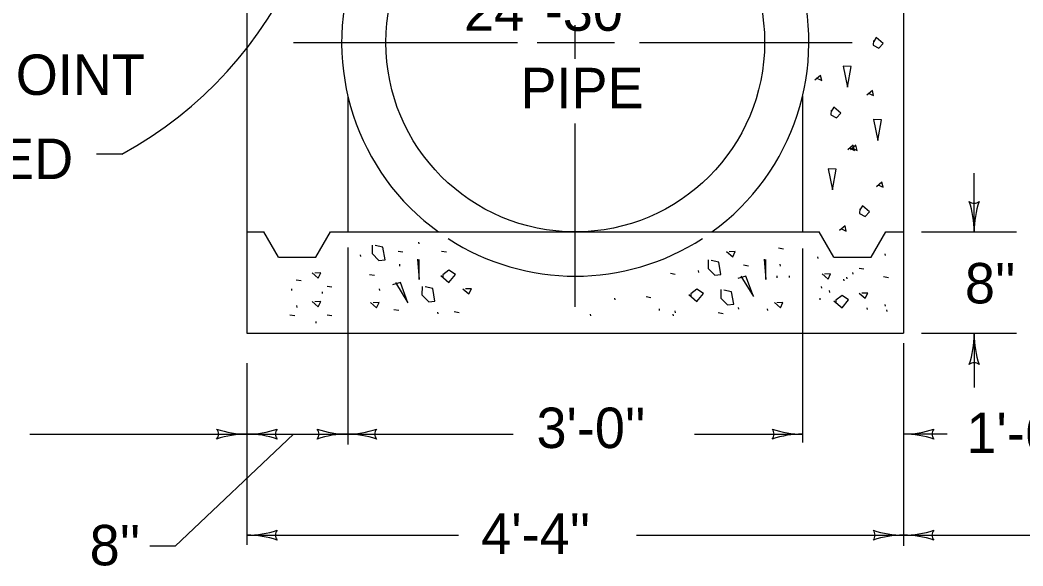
# Model space of a CAD drawing. Extents: x 1007 to 1035.5, y 1000.5 to 1021.5.
# Drawn here: x 1009.555 to 1014.52, y 1006.524 to 1009.224 of the extents above; entities that cross this region are included whole.
import ezdxf

# ---------------------------------------------------------------- set-up
doc = ezdxf.new("R2010")
doc.units = 0
doc.layers.add('Level 1', color=7, linetype='Continuous')
doc.layers.add('Level 5', color=7, linetype='Continuous')

msp = doc.modelspace()

# ---------------------------------------------------------------- linework, layer by layer
at = {"layer": 'Level 1'}
for p, q in [((1010.6784, 1011.6513), (1010.6784, 1007.6759)), ((1013.9284, 1011.6513), (1013.9284, 1007.6759)), ((1012.3034, 1009.0327), (1012.3034, 1009.1981)), ((1010.9094, 1009.1134), (1012.0185, 1009.1134)), ((1012.1144, 1009.1134), (1012.4983, 1009.1134)), ((1012.621, 1009.1134), (1013.6741, 1009.1134)), ((1011.1784, 1008.8465), (1011.1784, 1008.1759)), ((1013.4284, 1008.8476), (1013.4284, 1008.1759)), ((1012.3034, 1007.8062), (1012.3034, 1008.7121)), ((1010.059, 1008.5607), (1009.934, 1008.5607)), ((1010.6785, 1008.1759), (1010.6795, 1008.1759)), ((1010.6795, 1008.1759), (1010.7618, 1008.1759)), ((1010.8339, 1008.0509), (1010.7618, 1008.1759)), ((1011.0202, 1008.0509), (1011.0924, 1008.1759)), ((1011.0924, 1008.1759), (1011.1784, 1008.1759)), ((1011.1784, 1008.1759), (1013.4284, 1008.1759)), ((1013.4274, 1008.1759), (1013.4284, 1008.1759)), ((1013.4284, 1008.1759), (1013.5107, 1008.1759)), ((1013.5828, 1008.0509), (1013.5107, 1008.1759)), ((1013.7691, 1008.0509), (1013.8413, 1008.1759)), ((1013.8413, 1008.1759), (1013.9273, 1008.1759)), ((1010.8339, 1008.0509), (1011.0202, 1008.0509)), ((1013.5828, 1008.0509), (1013.7691, 1008.0509)), ((1010.6784, 1007.6759), (1013.9284, 1007.6759)), ((1010.3228, 1006.6207), (1010.9083, 1007.176)), ((1010.3228, 1006.6207), (1010.1978, 1006.6207))]:
    msp.add_line(p, q, dxfattribs=at)
for points in [[(1013.7796, 1009.1235), (1013.7785, 1009.1), (1013.8063, 1009.0851), (1013.8276, 1009.1086), (1013.7935, 1009.1384), (1013.7807, 1009.1171)], [(1013.6302, 1008.9955), (1013.6515, 1008.892), (1013.6697, 1008.9944), (1013.6291, 1008.9955)], [(1013.4966, 1008.9375), (1013.5233, 1008.9247), (1013.5168, 1008.9503), (1013.4902, 1008.9268)], [(1013.7538, 1008.8631), (1013.7805, 1008.8503), (1013.7741, 1008.8758), (1013.7474, 1008.8524)], [(1013.5698, 1008.7783), (1013.5687, 1008.7548), (1013.5964, 1008.7398), (1013.6178, 1008.7633), (1013.5837, 1008.7932), (1013.5708, 1008.7718)], [(1013.7792, 1008.7315), (1013.8005, 1008.628), (1013.8187, 1008.7304), (1013.7781, 1008.7315)], [(1013.6591, 1008.5923), (1013.6858, 1008.5794), (1013.6793, 1008.605), (1013.6527, 1008.5816)], [(1013.6726, 1008.5923), (1013.6993, 1008.5794), (1013.6928, 1008.605), (1013.6662, 1008.5816)], [(1013.5558, 1008.4878), (1013.5771, 1008.3843), (1013.5953, 1008.4867), (1013.5547, 1008.4878)], [(1013.8013, 1008.4094), (1013.8279, 1008.3966), (1013.8215, 1008.4222), (1013.7948, 1008.3988)], [(1013.7119, 1008.2908), (1013.7108, 1008.2673), (1013.7386, 1008.2524), (1013.7599, 1008.2759), (1013.7258, 1008.3058), (1013.713, 1008.2844)], [(1013.6185, 1008.1928), (1013.6452, 1008.18), (1013.6388, 1008.2056), (1013.6121, 1008.1822)], [(1011.299, 1008.1107), (1011.2979, 1008.0691), (1011.3321, 1008.0349), (1011.362, 1008.0382), (1011.3513, 1008.1), (1011.3139, 1008.1085)], [(1011.5277, 1008.126), (1011.5288, 1008.1174)], [(1013.334, 1008.0912), (1013.3094, 1008.0954)], [(1011.2392, 1008.0631), (1011.2403, 1008.0545)], [(1011.4508, 1008.0754), (1011.4263, 1008.0797)], [(1011.5226, 1008.0413), (1011.5312, 1007.94), (1011.5312, 1008.0403)], [(1011.6659, 1008.0754), (1011.6413, 1008.0797)], [(1012.9619, 1008.0373), (1012.9608, 1007.9957), (1012.995, 1007.9615), (1013.0249, 1007.9648), (1013.0143, 1008.0266), (1012.9768, 1008.0351)], [(1013.0529, 1008.0783), (1013.0828, 1008.0527), (1013.0956, 1008.0783), (1013.0658, 1008.0772)], [(1013.2379, 1008.0413), (1013.2465, 1007.94), (1013.2465, 1008.0403)], [(1013.5032, 1008.0535), (1013.5043, 1008.0449)], [(1013.8358, 1008.0683), (1013.8368, 1008.0598)], [(1011.4333, 1008.0158), (1011.4343, 1008.0073)], [(1011.6379, 1007.9603), (1011.6785, 1007.9262), (1011.7105, 1007.9657), (1011.6785, 1007.987), (1011.6475, 1007.9636), (1011.6475, 1007.9518)], [(1012.9125, 1007.9843), (1012.9136, 1007.9758)], [(1013.1609, 1008.0073), (1013.1363, 1008.0115)], [(1013.3164, 1008.0158), (1013.3175, 1008.0073)], [(1013.7327, 1007.9915), (1013.7081, 1007.9958)], [(1010.9473, 1007.9338), (1010.9227, 1007.9381)], [(1011.0019, 1007.9733), (1011.0318, 1007.9478), (1011.0446, 1007.9733), (1011.0148, 1007.9723)], [(1011.3092, 1007.9601), (1011.2846, 1007.9643)], [(1012.7989, 1007.9653), (1012.7743, 1007.9695)], [(1013.1234, 1007.9568), (1013.1853, 1007.8565), (1013.148, 1007.9568), (1013.1085, 1007.945)], [(1013.3007, 1007.9582), (1013.3018, 1007.9496)], [(1013.3616, 1007.9591), (1013.3627, 1007.9505)], [(1013.5251, 1007.9682), (1013.5549, 1007.9426), (1013.5678, 1007.9682), (1013.5379, 1007.9671)], [(1013.6312, 1007.9424), (1013.6323, 1007.9338)], [(1013.6469, 1007.9529), (1013.648, 1007.9443)], [(1013.6763, 1007.9748), (1013.6773, 1007.9662)], [(1013.8533, 1007.9496), (1013.8288, 1007.9538)], [(1010.8982, 1007.8952), (1010.8993, 1007.8866)], [(1011.0993, 1007.9023), (1011.0748, 1007.9066)], [(1011.3336, 1007.8952), (1011.3347, 1007.8866)], [(1011.4133, 1007.9253), (1011.4753, 1007.825), (1011.4379, 1007.9253), (1011.3984, 1007.9135)], [(1011.5456, 1007.9061), (1011.5445, 1007.8645), (1011.5787, 1007.8303), (1011.6086, 1007.8336), (1011.5979, 1007.8954), (1011.5605, 1007.9039)], [(1011.7468, 1007.8947), (1011.7766, 1007.8691), (1011.7894, 1007.8947), (1011.7596, 1007.8936)], [(1012.8654, 1007.8659), (1012.906, 1007.8318), (1012.938, 1007.8713), (1012.906, 1007.8926), (1012.875, 1007.8692), (1012.875, 1007.8574)], [(1013.0248, 1007.8903), (1013.0238, 1007.8488), (1013.0579, 1007.8146), (1013.0878, 1007.8178), (1013.0772, 1007.8797), (1013.0398, 1007.8882)], [(1013.521, 1007.9057), (1013.5221, 1007.8971)], [(1013.5609, 1007.8856), (1013.562, 1007.877)], [(1011.0503, 1007.8794), (1011.0514, 1007.8708)], [(1012.4981, 1007.848), (1012.4992, 1007.8394)], [(1012.6783, 1007.8499), (1012.6538, 1007.8542)], [(1013.5137, 1007.8489), (1013.5148, 1007.8403)], [(1013.5841, 1007.8344), (1013.6247, 1007.8003), (1013.6567, 1007.8398), (1013.6247, 1007.8611), (1013.5937, 1007.8377), (1013.5937, 1007.8259)], [(1013.7087, 1007.8737), (1013.7385, 1007.8481), (1013.7513, 1007.8737), (1013.7215, 1007.8726)], [(1010.9244, 1007.8113), (1010.9255, 1007.8027)], [(1011.0019, 1007.8318), (1011.0318, 1007.8062), (1011.0446, 1007.8318), (1011.0148, 1007.8307)], [(1011.2904, 1007.8265), (1011.3203, 1007.8009), (1011.3331, 1007.8265), (1011.3033, 1007.8254)], [(1011.4298, 1007.7869), (1011.4053, 1007.7912)], [(1012.7184, 1007.7955), (1012.7195, 1007.7869)], [(1012.7971, 1007.785), (1012.7982, 1007.7764)], [(1013.1098, 1007.8017), (1013.1108, 1007.7931)], [(1013.2535, 1007.7955), (1013.2546, 1007.7869)], [(1013.289, 1007.8265), (1013.3188, 1007.8009), (1013.3317, 1007.8265), (1013.3018, 1007.8254)], [(1013.7466, 1007.8008), (1013.7477, 1007.7922)], [(1013.8358, 1007.8165), (1013.8368, 1007.8079)], [(1013.8442, 1007.7912), (1013.8453, 1007.7826)], [(1010.9158, 1007.7607), (1010.8912, 1007.7649)], [(1011.0993, 1007.7607), (1011.0748, 1007.7649)], [(1011.6221, 1007.7798), (1011.6232, 1007.7712)], [(1011.7288, 1007.7764), (1011.7043, 1007.7807)], [(1012.3774, 1007.7693), (1012.3785, 1007.7607)], [(1012.7866, 1007.7693), (1012.7877, 1007.7607)], [(1013.035, 1007.7712), (1013.0104, 1007.7754)], [(1011.0188, 1007.7326), (1011.0199, 1007.724)]]:
    msp.add_lwpolyline(points, dxfattribs=at)
msp.add_circle((1012.3034, 1009.1134), 0.9375, dxfattribs=at)
for start, end in [(305.8109, 234.2007), (237.0638, 302.9883)]:
    msp.add_arc((1012.3034, 1009.1134), 1.1563, start, end, dxfattribs=at)
at = {"layer": 'Level 5'}
for p, q in [((1014.2781, 1008.1769), (1014.2783, 1008.4667)), ((1014.018, 1008.1759), (1014.4884, 1008.1759)), ((1011.1784, 1008.0994), (1011.1784, 1007.1237)), ((1013.4284, 1008.0941), (1013.4284, 1007.1343)), ((1014.018, 1007.6759), (1014.4884, 1007.6759)), ((1014.2781, 1007.6698), (1014.2783, 1007.4065)), ((1013.9284, 1007.6253), (1013.9284, 1007.1343)), ((1013.9284, 1007.5823), (1013.9284, 1006.6225)), ((1010.6784, 1007.5263), (1010.6784, 1006.6278)), ((1009.6031, 1007.1759), (1010.6784, 1007.1759)), ((1010.6784, 1007.1761), (1011.997, 1007.1761)), ((1011.1707, 1007.1759), (1011.1776, 1007.1759)), ((1012.8938, 1007.1759), (1013.4284, 1007.1759)), ((1014.1438, 1007.1759), (1013.9291, 1007.1759)), ((1010.6784, 1006.6759), (1011.7253, 1006.6759)), ((1012.6068, 1006.6759), (1013.9284, 1006.6759)), ((1013.9284, 1006.6759), (1015.0677, 1006.6759))]:
    msp.add_line(p, q, dxfattribs=at)
for centre, radius, start, end in [((1009.1065, 1010.3126), 1.9941, 298.5322, 14.1515), ((1014.2783, 1008.3552), 0.0375, 228.7153, 310.832), ((1013.8093, 1008.1774), 0.4687, 359.9407, 18.6095), ((1014.7468, 1008.1765), 0.4687, 161.2879, 179.9346), ((1013.8093, 1008.1774), 0.4687, 359.9285, 359.9407), ((1013.8093, 1007.6692), 0.4687, 341.3905, 0.0593), ((1013.8093, 1007.6692), 0.4687, 0.0593, 0.0715), ((1014.7468, 1007.6702), 0.4687, 180.0654, 198.7121), ((1014.2783, 1007.4915), 0.0375, 49.168, 131.2847), ((1010.5002, 1007.176), 0.0375, 318.7746, 40.8913), ((1010.6784, 1007.6447), 0.4687, 251.3472, 269.9939), ((1010.6784, 1007.6448), 0.4688, 270.0061, 288.6528), ((1010.8567, 1007.1761), 0.0375, 139.1087, 221.2254), ((1010.9977, 1007.1761), 0.0375, 318.7746, 40.8913), ((1011.1759, 1007.6447), 0.4687, 251.3472, 269.9939), ((1011.1707, 1007.6447), 0.4687, 270, 288.6688), ((1011.3489, 1007.1759), 0.0375, 138.7746, 220.8913), ((1013.2502, 1007.176), 0.0375, 318.7746, 40.8913), ((1013.4284, 1007.6447), 0.4688, 251.3472, 269.9939), ((1013.9291, 1007.6447), 0.4687, 270.0061, 288.6528), ((1014.1073, 1007.176), 0.0375, 139.1087, 221.2254), ((1010.6784, 1006.7072), 0.4687, 90, 108.6688), ((1010.6784, 1006.7073), 0.4688, 90, 90.0122), ((1010.6784, 1006.7073), 0.4688, 71.3312, 90), ((1010.6784, 1006.7072), 0.4687, 89.9878, 90), ((1011.1759, 1006.7073), 0.4687, 90, 108.6688), ((1011.1707, 1007.6447), 0.4687, 269.9878, 270), ((1011.1707, 1006.7072), 0.4687, 71.3472, 89.9939), ((1011.1759, 1006.7073), 0.4687, 89.9878, 90), ((1013.4284, 1006.7072), 0.4688, 90, 108.6688), ((1013.4284, 1006.7072), 0.4688, 89.9878, 90), ((1013.9291, 1006.7072), 0.4687, 90, 90.0122), ((1013.9291, 1006.7072), 0.4687, 71.3312, 90), ((1010.6784, 1007.1447), 0.4688, 270, 288.6688), ((1010.8567, 1006.6759), 0.0375, 138.7746, 220.8913), ((1013.7502, 1006.676), 0.0375, 318.7746, 40.8913), ((1013.9284, 1007.1447), 0.4688, 251.3472, 269.9939), ((1013.9284, 1007.1447), 0.4688, 270, 288.6688), ((1014.1067, 1006.6759), 0.0375, 138.7746, 220.8913), ((1010.6784, 1007.1447), 0.4688, 269.9878, 270), ((1010.6784, 1006.2072), 0.4688, 71.3472, 89.9939), ((1013.9284, 1006.2072), 0.4688, 90, 108.6688), ((1013.9284, 1007.1447), 0.4688, 269.9878, 270), ((1013.9284, 1006.2072), 0.4688, 89.9878, 90), ((1013.9284, 1006.2072), 0.4688, 71.3472, 89.9939)]:
    msp.add_arc(centre, radius, start, end, dxfattribs=at)

# ---------------------------------------------------------------- texts
at = {"layer": 'Level 1'}
for s, p in [("24''-30''", (1011.7533, 1009.1708)), ('CONST.  JOINT', (1008.2416, 1008.8536)), ('PIPE', (1012.0321, 1008.7879)), ('PERMITTED', (1008.273, 1008.4377)), ("8''", (1014.2323, 1007.8223)), ("3'-0''", (1012.1118, 1007.1069)), ("1'-6''", (1014.2398, 1007.0821)), ("4'-4''", (1011.8382, 1006.5834)), ("8''", (1009.8998, 1006.5266))]:
    msp.add_text(s, height=0.2, dxfattribs=at).set_placement(p)

doc.saveas('drawing.dxf')
